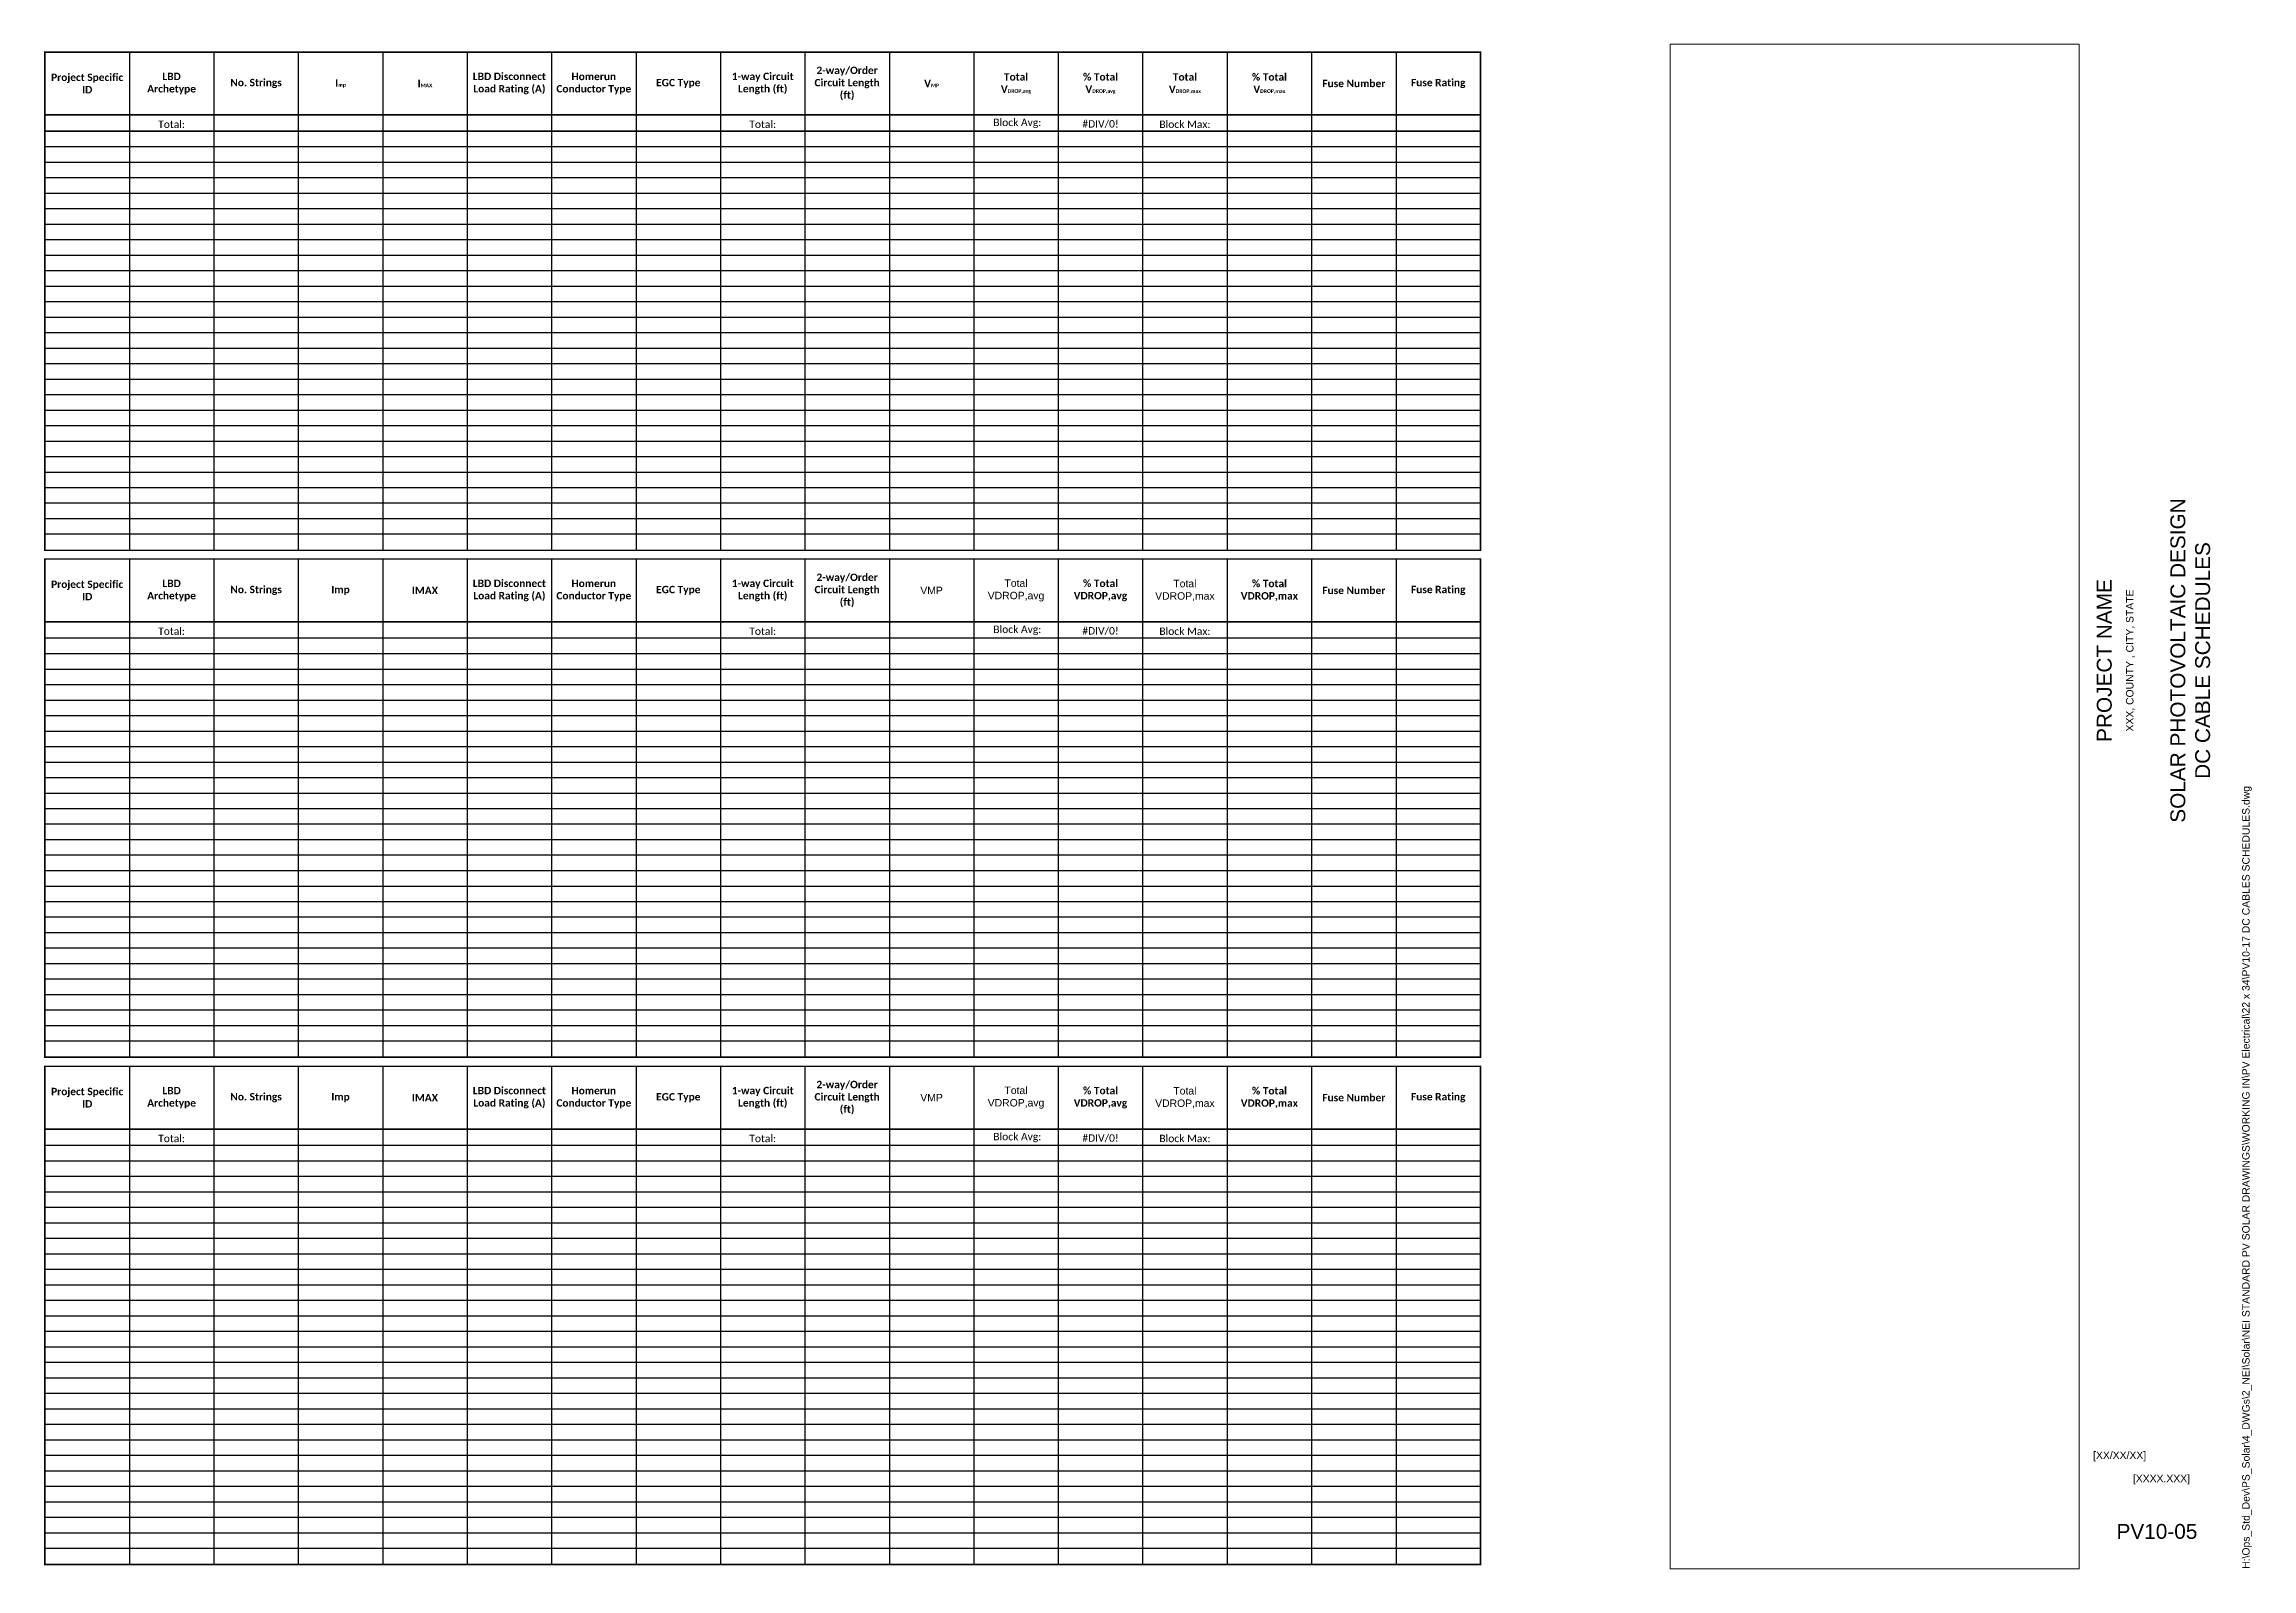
# Paper-space layout 'PV10-05 DC CABLES SCHEDULES' of a CAD drawing. Header units: feet. Extents: x 3.6 to 33.3, y 0 to 20.5.
import ezdxf
from ezdxf.enums import TextEntityAlignment as Align

# ---------------------------------------------------------------- set-up
doc = ezdxf.new("R2010")
doc.units = ezdxf.units.FT
doc.header["$MEASUREMENT"] = 0
doc.layers.add('G-ANNO-TTBL', color=1, linetype='Continuous')
doc.layers.add('PV-AUTOTABLES', color=7, linetype='Continuous')
doc.layers.add('G-NPLT', color=67, linetype='Continuous', plot=False)
doc.layers.add('VP', color=31, linetype='Continuous', plot=False)
doc.styles.add('NEI-A', font='arial.ttf')

# ---------------------------------------------------------------- blocks, each defined once
blk = doc.blocks.new('*A52')
at = {"layer": 'G-ANNO-TTBL', "color": 7, "linetype": 'Continuous', "ltscale": 0.083333, "const_width": 0.0208}
blk.add_lwpolyline([(19.302, 0), (0, 0), (0, -6.698), (19.302, -6.698)], close=True, dxfattribs=at)
at = {"layer": 'G-ANNO-TTBL', "color": 7, "linetype": 'Continuous', "ltscale": 0.083333}
for points in [[(1.135, 0), (1.135, -6.698)], [(2.271, 0), (2.271, -6.698)], [(3.406, 0), (3.406, -6.698)], [(4.542, 0), (4.542, -6.698)], [(5.677, 0), (5.677, -6.698)], [(6.812, 0), (6.812, -6.698)], [(7.948, 0), (7.948, -6.698)], [(9.083, 0), (9.083, -6.698)], [(10.219, 0), (10.219, -6.698)], [(11.354, 0), (11.354, -6.698)], [(12.49, 0), (12.49, -6.698)], [(13.625, 0), (13.625, -6.698)], [(14.76, 0), (14.76, -6.698)], [(15.896, 0), (15.896, -6.698)], [(17.031, 0), (17.031, -6.698)], [(18.167, 0), (18.167, -6.698)], [(0, -1.271), (19.302, -1.271)], [(0, -1.479), (19.302, -1.479)], [(0, -1.688), (19.302, -1.688)], [(0, -1.896), (19.302, -1.896)], [(0, -2.104), (19.302, -2.104)], [(0, -2.312), (19.302, -2.312)], [(0, -2.521), (19.302, -2.521)], [(0, -2.729), (19.302, -2.729)], [(0, -2.938), (19.302, -2.938)], [(0, -3.146), (19.302, -3.146)], [(0, -3.354), (19.302, -3.354)], [(0, -3.562), (19.302, -3.562)], [(0, -3.771), (19.302, -3.771)], [(0, -3.979), (19.302, -3.979)], [(0, -4.188), (19.302, -4.188)], [(0, -4.396), (19.302, -4.396)], [(0, -4.604), (19.302, -4.604)], [(0, -4.812), (19.302, -4.812)], [(0, -5.021), (19.302, -5.021)], [(0, -5.229), (19.302, -5.229)], [(0, -5.438), (19.302, -5.438)], [(0, -5.646), (19.302, -5.646)], [(0, -5.854), (19.302, -5.854)], [(0, -6.062), (19.302, -6.062)], [(0, -6.271), (19.302, -6.271)], [(0, -6.479), (19.302, -6.479)]]:
    blk.add_lwpolyline(points, dxfattribs=at)
at = {"layer": 'G-ANNO-TTBL', "color": 7, "linetype": 'Continuous', "ltscale": 0.083333, "const_width": 0.0208}
for points in [[(0, -0.844), (19.302, -0.844)], [(0, -1.062), (19.302, -1.062)]]:
    blk.add_lwpolyline(points, dxfattribs=at)
at = {"layer": 'G-ANNO-TTBL', "color": 7, "char_height": 0.09931, "width": 1.05208, "attachment_point": 5, "style": 'NEI-A'}
for s, insert in [('\\fCalibri|b1|i0|c0|p34;Project Specific ID', (0.568, -0.422)), ('\\fCalibri|b1|i0|c0|p34;LBD^JArchetype', (1.703, -0.422)), ('\\fCalibri|b1|i0|c0|p34;LBD Disconnect^JLoad Rating (A)', (6.245, -0.422)), ('\\fCalibri|b1|i0|c0|p34;Homerun Conductor Type', (7.38, -0.422)), ('\\fCalibri|b1|i0|c0|p34;1-way Circuit Length (ft)', (9.651, -0.422)), ('\\fCalibri|b1|i0|c0|p34;2-way/Order Circuit Length (ft)', (10.786, -0.422)), ('\\fCalibri|b1|i0|c0|p34;Total^JV{\\A0;\\H0.5x;DROP,avg}', (13.057, -0.422)), ('\\fCalibri|b1|i0|c0|p34;% Total^JV{\\A0;\\H0.5x;DROP,avg}', (14.193, -0.422)), ('\\fCalibri|b1|i0|c0|p34;Total^JV{\\A0;\\H0.5x;DROP,max}', (15.328, -0.422)), ('\\fCalibri|b1|i0|c0|p34;% Total^JV{\\A0;\\H0.5x;DROP,max}', (16.464, -0.422)), ('\\fCalibri|b1|i0|c0|p34;No. Strings', (2.839, -0.422)), ('\\fCalibri|b1|i0|c0|p34;I{\\A0;\\H0.5x;mp}', (3.974, -0.422)), ('\\fCalibri|b1|i0|c0|p34;I{\\A0;\\H0.5x;MAX}', (5.109, -0.422)), ('\\fCalibri|b1|i0|c0|p34;EGC Type', (8.516, -0.422)), ('\\fCalibri|b1|i0|c0|p34;V{\\A0;\\H0.5x;MP}', (11.922, -0.422)), ('\\fCalibri|b1|i0|c0|p34;Fuse Number', (17.599, -0.422)), ('\\fCalibri|b1|i0|c0|p34;Fuse Rating', (18.734, -0.422))]:
    blk.add_mtext(s, dxfattribs=dict(at, insert=insert))
at = {"layer": 'G-ANNO-TTBL', "color": 7, "char_height": 0.09931, "style": 'NEI-A'}
for s, insert, attachment_point in [('\\fCalibri|b0|i0|c0|p34; Block Avg:', (13.057, -1.021), 8), ('\\fCalibri|b0|i0|c0|p34; ', (0.568, -1.021), 8), ('\\fCalibri|b0|i0|c0|p34;Total:', (1.703, -1.021), 8), ('\\fCalibri|b0|i0|c0|p34; ', (2.839, -1.021), 8), ('\\fCalibri|b0|i0|c0|p34; ', (3.974, -1.021), 8), ('\\fCalibri|b0|i0|c0|p34; ', (5.109, -1.021), 8), ('\\fCalibri|b0|i0|c0|p34; ', (6.245, -1.021), 8), ('\\fCalibri|b0|i0|c0|p34; ', (7.38, -1.021), 8), ('\\fCalibri|b0|i0|c0|p34; ', (8.516, -1.021), 8), ('\\fCalibri|b0|i0|c0|p34;Total:', (9.651, -1.021), 8), ('\\fCalibri|b0|i0|c0|p34; ', (10.786, -1.021), 8), ('\\fCalibri|b0|i0|c0|p34; ', (11.922, -1.021), 8), ('\\fCalibri|b0|i0|c0|p34;#DIV/0!', (14.193, -1.021), 8), ('\\fCalibri|b0|i0|c0|p34;Block Max:', (15.328, -1.021), 8), ('\\fCalibri|b0|i0|c0|p34; ', (16.464, -1.021), 8), ('\\fCalibri|b0|i0|c0|p34; ', (17.599, -1.021), 8), ('\\fCalibri|b0|i0|c0|p34; ', (18.734, -1.021), 8), ('\\fCalibri|b0|i0|c0|p34; ', (0.568, -1.229), 8), ('\\fCalibri|b0|i0|c0|p34; ', (0.568, -1.438), 8), ('\\fCalibri|b0|i0|c0|p34; ', (0.568, -1.646), 8), ('\\fCalibri|b0|i0|c0|p34; ', (0.568, -1.854), 8), ('\\fCalibri|b0|i0|c0|p34; ', (0.568, -2.062), 8), ('\\fCalibri|b0|i0|c0|p34; ', (0.568, -2.271), 8), ('\\fCalibri|b0|i0|c0|p34; ', (0.568, -2.479), 8), ('\\fCalibri|b0|i0|c0|p34; ', (0.568, -2.688), 8), ('\\fCalibri|b0|i0|c0|p34; ', (0.568, -2.896), 8), ('\\fCalibri|b0|i0|c0|p34; ', (0.568, -3.104), 8), ('\\fCalibri|b0|i0|c0|p34; ', (0.568, -3.312), 8), ('\\fCalibri|b0|i0|c0|p34; ', (0.568, -3.521), 8), ('\\fCalibri|b0|i0|c0|p34; ', (0.568, -3.729), 8), ('\\fCalibri|b0|i0|c0|p34; ', (0.568, -3.938), 8), ('\\fCalibri|b0|i0|c0|p34; ', (0.568, -4.146), 8), ('\\fCalibri|b0|i0|c0|p34; ', (0.568, -4.354), 8), ('\\fCalibri|b0|i0|c0|p34; ', (0.568, -4.562), 8), ('\\fCalibri|b0|i0|c0|p34; ', (0.568, -4.771), 8), ('\\fCalibri|b0|i0|c0|p34; ', (0.568, -4.979), 8), ('\\fCalibri|b0|i0|c0|p34; ', (0.568, -5.187), 8), ('\\fCalibri|b0|i0|c0|p34; ', (0.568, -5.396), 8), ('\\fCalibri|b0|i0|c0|p34; ', (0.568, -5.604), 8), ('\\fCalibri|b0|i0|c0|p34; ', (0.568, -5.812), 8), ('\\fCalibri|b0|i0|c0|p34; ', (0.042, -6.229), 7), ('\\fCalibri|b0|i0|c0|p34; ', (0.568, -6.021), 8), ('\\fCalibri|b0|i0|c0|p34; ', (0.042, -6.437), 7), ('\\fCalibri|b0|i0|c0|p34; ', (0.042, -6.656), 7)]:
    blk.add_mtext(s, dxfattribs=dict(at, insert=insert, attachment_point=attachment_point))
blk = doc.blocks.new('*A51')
at = {"layer": 'G-ANNO-TTBL', "color": 7, "linetype": 'Continuous', "ltscale": 0.083333, "const_width": 0.0208}
blk.add_lwpolyline([(19.302, 0), (0, 0), (0, -6.698), (19.302, -6.698)], close=True, dxfattribs=at)
at = {"layer": 'G-ANNO-TTBL', "color": 7, "linetype": 'Continuous', "ltscale": 0.083333}
for points in [[(1.135, 0), (1.135, -6.698)], [(2.271, 0), (2.271, -6.698)], [(3.406, 0), (3.406, -6.698)], [(4.542, 0), (4.542, -6.698)], [(5.677, 0), (5.677, -6.698)], [(6.812, 0), (6.812, -6.698)], [(7.948, 0), (7.948, -6.698)], [(9.083, 0), (9.083, -6.698)], [(10.219, 0), (10.219, -6.698)], [(11.354, 0), (11.354, -6.698)], [(12.49, 0), (12.49, -6.698)], [(13.625, 0), (13.625, -6.698)], [(14.76, 0), (14.76, -6.698)], [(15.896, 0), (15.896, -6.698)], [(17.031, 0), (17.031, -6.698)], [(18.167, 0), (18.167, -6.698)], [(0, -1.271), (19.302, -1.271)], [(0, -1.479), (19.302, -1.479)], [(0, -1.688), (19.302, -1.688)], [(0, -1.896), (19.302, -1.896)], [(0, -2.104), (19.302, -2.104)], [(0, -2.312), (19.302, -2.312)], [(0, -2.521), (19.302, -2.521)], [(0, -2.729), (19.302, -2.729)], [(0, -2.938), (19.302, -2.938)], [(0, -3.146), (19.302, -3.146)], [(0, -3.354), (19.302, -3.354)], [(0, -3.562), (19.302, -3.562)], [(0, -3.771), (19.302, -3.771)], [(0, -3.979), (19.302, -3.979)], [(0, -4.188), (19.302, -4.188)], [(0, -4.396), (19.302, -4.396)], [(0, -4.604), (19.302, -4.604)], [(0, -4.812), (19.302, -4.812)], [(0, -5.021), (19.302, -5.021)], [(0, -5.229), (19.302, -5.229)], [(0, -5.438), (19.302, -5.438)], [(0, -5.646), (19.302, -5.646)], [(0, -5.854), (19.302, -5.854)], [(0, -6.062), (19.302, -6.062)], [(0, -6.271), (19.302, -6.271)], [(0, -6.479), (19.302, -6.479)]]:
    blk.add_lwpolyline(points, dxfattribs=at)
at = {"layer": 'G-ANNO-TTBL', "color": 7, "linetype": 'Continuous', "ltscale": 0.083333, "const_width": 0.0208}
for points in [[(0, -0.844), (19.302, -0.844)], [(0, -1.062), (19.302, -1.062)]]:
    blk.add_lwpolyline(points, dxfattribs=at)
at = {"layer": 'G-ANNO-TTBL', "color": 7, "width": 1.05208, "attachment_point": 5, "style": 'NEI-A'}
for s, insert, char_height in [('\\fCalibri|b1|i0|c0|p34;Project Specific ID', (0.568, -0.422), 0.09931), ('\\fCalibri|b1|i0|c0|p34;LBD^JArchetype', (1.703, -0.422), 0.09931), ('\\fCalibri|b1|i0|c0|p34;LBD Disconnect^JLoad Rating (A)', (6.245, -0.422), 0.09931), ('\\fCalibri|b1|i0|c0|p34;Homerun Conductor Type', (7.38, -0.422), 0.09931), ('\\fCalibri|b1|i0|c0|p34;1-way Circuit Length (ft)', (9.651, -0.422), 0.09931), ('\\fCalibri|b1|i0|c0|p34;2-way/Order Circuit Length (ft)', (10.786, -0.422), 0.09931), ('\\f|b1|i0|c0|p34;Total^JVDROP,avg', (13.057, -0.422), 0.1), ('\\fCalibri|b1|i0|c0|p34;% Total^JVDROP,avg', (14.193, -0.422), 0.09931), ('\\f|b1|i0|c0|p34;Total^JVDROP,max', (15.328, -0.422), 0.1), ('\\fCalibri|b1|i0|c0|p34;% Total^JVDROP,max', (16.464, -0.422), 0.09931), ('\\fCalibri|b1|i0|c0|p34;No. Strings', (2.839, -0.422), 0.09931), ('\\fCalibri|b1|i0|c0|p34;Imp', (3.974, -0.422), 0.09931), ('\\fCalibri|b1|i0|c0|p34;IMAX', (5.109, -0.422), 0.09931), ('\\fCalibri|b1|i0|c0|p34;EGC Type', (8.516, -0.422), 0.09931), ('\\f|b1|i0|c0|p34;VMP', (11.922, -0.422), 0.1), ('\\fCalibri|b1|i0|c0|p34;Fuse Number', (17.599, -0.422), 0.09931), ('\\fCalibri|b1|i0|c0|p34;Fuse Rating', (18.734, -0.422), 0.09931)]:
    blk.add_mtext(s, dxfattribs=dict(at, insert=insert, char_height=char_height))
at = {"layer": 'G-ANNO-TTBL', "color": 7, "char_height": 0.09931, "style": 'NEI-A'}
for s, insert, attachment_point in [('\\fCalibri|b0|i0|c0|p34; Block Avg:', (13.057, -1.021), 8), ('\\fCalibri|b0|i0|c0|p34; ', (0.568, -1.021), 8), ('\\fCalibri|b0|i0|c0|p34;Total:', (1.703, -1.021), 8), ('\\fCalibri|b0|i0|c0|p34; ', (2.839, -1.021), 8), ('\\fCalibri|b0|i0|c0|p34; ', (3.974, -1.021), 8), ('\\fCalibri|b0|i0|c0|p34; ', (5.109, -1.021), 8), ('\\fCalibri|b0|i0|c0|p34; ', (6.245, -1.021), 8), ('\\fCalibri|b0|i0|c0|p34; ', (7.38, -1.021), 8), ('\\fCalibri|b0|i0|c0|p34; ', (8.516, -1.021), 8), ('\\fCalibri|b0|i0|c0|p34;Total:', (9.651, -1.021), 8), ('\\fCalibri|b0|i0|c0|p34; ', (10.786, -1.021), 8), ('\\fCalibri|b0|i0|c0|p34; ', (11.922, -1.021), 8), ('\\fCalibri|b0|i0|c0|p34;#DIV/0!', (14.193, -1.021), 8), ('\\fCalibri|b0|i0|c0|p34;Block Max:', (15.328, -1.021), 8), ('\\fCalibri|b0|i0|c0|p34; ', (16.464, -1.021), 8), ('\\fCalibri|b0|i0|c0|p34; ', (17.599, -1.021), 8), ('\\fCalibri|b0|i0|c0|p34; ', (18.734, -1.021), 8), ('\\fCalibri|b0|i0|c0|p34; ', (0.568, -1.229), 8), ('\\fCalibri|b0|i0|c0|p34; ', (0.568, -1.438), 8), ('\\fCalibri|b0|i0|c0|p34; ', (0.568, -1.646), 8), ('\\fCalibri|b0|i0|c0|p34; ', (0.568, -1.854), 8), ('\\fCalibri|b0|i0|c0|p34; ', (0.568, -2.062), 8), ('\\fCalibri|b0|i0|c0|p34; ', (0.568, -2.271), 8), ('\\fCalibri|b0|i0|c0|p34; ', (0.568, -2.479), 8), ('\\fCalibri|b0|i0|c0|p34; ', (0.568, -2.688), 8), ('\\fCalibri|b0|i0|c0|p34; ', (0.568, -2.896), 8), ('\\fCalibri|b0|i0|c0|p34; ', (0.568, -3.104), 8), ('\\fCalibri|b0|i0|c0|p34; ', (0.568, -3.312), 8), ('\\fCalibri|b0|i0|c0|p34; ', (0.568, -3.521), 8), ('\\fCalibri|b0|i0|c0|p34; ', (0.568, -3.729), 8), ('\\fCalibri|b0|i0|c0|p34; ', (0.568, -3.938), 8), ('\\fCalibri|b0|i0|c0|p34; ', (0.568, -4.146), 8), ('\\fCalibri|b0|i0|c0|p34; ', (0.568, -4.354), 8), ('\\fCalibri|b0|i0|c0|p34; ', (0.568, -4.562), 8), ('\\fCalibri|b0|i0|c0|p34; ', (0.568, -4.771), 8), ('\\fCalibri|b0|i0|c0|p34; ', (0.568, -4.979), 8), ('\\fCalibri|b0|i0|c0|p34; ', (0.568, -5.187), 8), ('\\fCalibri|b0|i0|c0|p34; ', (0.568, -5.396), 8), ('\\fCalibri|b0|i0|c0|p34; ', (0.568, -5.604), 8), ('\\fCalibri|b0|i0|c0|p34; ', (0.568, -5.812), 8), ('\\fCalibri|b0|i0|c0|p34; ', (0.042, -6.229), 7), ('\\fCalibri|b0|i0|c0|p34; ', (0.568, -6.021), 8), ('\\fCalibri|b0|i0|c0|p34; ', (0.042, -6.437), 7), ('\\fCalibri|b0|i0|c0|p34; ', (0.042, -6.656), 7)]:
    blk.add_mtext(s, dxfattribs=dict(at, insert=insert, attachment_point=attachment_point))
blk = doc.blocks.new('*A50')
at = {"layer": 'G-ANNO-TTBL', "color": 7, "linetype": 'Continuous', "ltscale": 0.083333, "const_width": 0.0208}
blk.add_lwpolyline([(19.302, 0), (0, 0), (0, -6.698), (19.302, -6.698)], close=True, dxfattribs=at)
at = {"layer": 'G-ANNO-TTBL', "color": 7, "linetype": 'Continuous', "ltscale": 0.083333}
for points in [[(1.135, 0), (1.135, -6.698)], [(2.271, 0), (2.271, -6.698)], [(3.406, 0), (3.406, -6.698)], [(4.542, 0), (4.542, -6.698)], [(5.677, 0), (5.677, -6.698)], [(6.812, 0), (6.812, -6.698)], [(7.948, 0), (7.948, -6.698)], [(9.083, 0), (9.083, -6.698)], [(10.219, 0), (10.219, -6.698)], [(11.354, 0), (11.354, -6.698)], [(12.49, 0), (12.49, -6.698)], [(13.625, 0), (13.625, -6.698)], [(14.76, 0), (14.76, -6.698)], [(15.896, 0), (15.896, -6.698)], [(17.031, 0), (17.031, -6.698)], [(18.167, 0), (18.167, -6.698)], [(0, -1.271), (19.302, -1.271)], [(0, -1.479), (19.302, -1.479)], [(0, -1.688), (19.302, -1.688)], [(0, -1.896), (19.302, -1.896)], [(0, -2.104), (19.302, -2.104)], [(0, -2.312), (19.302, -2.312)], [(0, -2.521), (19.302, -2.521)], [(0, -2.729), (19.302, -2.729)], [(0, -2.938), (19.302, -2.938)], [(0, -3.146), (19.302, -3.146)], [(0, -3.354), (19.302, -3.354)], [(0, -3.562), (19.302, -3.562)], [(0, -3.771), (19.302, -3.771)], [(0, -3.979), (19.302, -3.979)], [(0, -4.188), (19.302, -4.188)], [(0, -4.396), (19.302, -4.396)], [(0, -4.604), (19.302, -4.604)], [(0, -4.812), (19.302, -4.812)], [(0, -5.021), (19.302, -5.021)], [(0, -5.229), (19.302, -5.229)], [(0, -5.438), (19.302, -5.438)], [(0, -5.646), (19.302, -5.646)], [(0, -5.854), (19.302, -5.854)], [(0, -6.062), (19.302, -6.062)], [(0, -6.271), (19.302, -6.271)], [(0, -6.479), (19.302, -6.479)]]:
    blk.add_lwpolyline(points, dxfattribs=at)
at = {"layer": 'G-ANNO-TTBL', "color": 7, "linetype": 'Continuous', "ltscale": 0.083333, "const_width": 0.0208}
for points in [[(0, -0.844), (19.302, -0.844)], [(0, -1.062), (19.302, -1.062)]]:
    blk.add_lwpolyline(points, dxfattribs=at)
at = {"layer": 'G-ANNO-TTBL', "color": 7, "width": 1.05208, "attachment_point": 5, "style": 'NEI-A'}
for s, insert, char_height in [('\\fCalibri|b1|i0|c0|p34;Project Specific ID', (0.568, -0.422), 0.09931), ('\\fCalibri|b1|i0|c0|p34;LBD^JArchetype', (1.703, -0.422), 0.09931), ('\\fCalibri|b1|i0|c0|p34;LBD Disconnect^JLoad Rating (A)', (6.245, -0.422), 0.09931), ('\\fCalibri|b1|i0|c0|p34;Homerun Conductor Type', (7.38, -0.422), 0.09931), ('\\fCalibri|b1|i0|c0|p34;1-way Circuit Length (ft)', (9.651, -0.422), 0.09931), ('\\fCalibri|b1|i0|c0|p34;2-way/Order Circuit Length (ft)', (10.786, -0.422), 0.09931), ('\\f|b1|i0|c0|p34;Total^JVDROP,avg', (13.057, -0.422), 0.1), ('\\fCalibri|b1|i0|c0|p34;% Total^JVDROP,avg', (14.193, -0.422), 0.09931), ('\\f|b1|i0|c0|p34;Total^JVDROP,max', (15.328, -0.422), 0.1), ('\\fCalibri|b1|i0|c0|p34;% Total^JVDROP,max', (16.464, -0.422), 0.09931), ('\\fCalibri|b1|i0|c0|p34;No. Strings', (2.839, -0.422), 0.09931), ('\\fCalibri|b1|i0|c0|p34;Imp', (3.974, -0.422), 0.09931), ('\\fCalibri|b1|i0|c0|p34;IMAX', (5.109, -0.422), 0.09931), ('\\fCalibri|b1|i0|c0|p34;EGC Type', (8.516, -0.422), 0.09931), ('\\f|b1|i0|c0|p34;VMP', (11.922, -0.422), 0.1), ('\\fCalibri|b1|i0|c0|p34;Fuse Number', (17.599, -0.422), 0.09931), ('\\fCalibri|b1|i0|c0|p34;Fuse Rating', (18.734, -0.422), 0.09931)]:
    blk.add_mtext(s, dxfattribs=dict(at, insert=insert, char_height=char_height))
at = {"layer": 'G-ANNO-TTBL', "color": 7, "char_height": 0.09931, "style": 'NEI-A'}
for s, insert, attachment_point in [('\\fCalibri|b0|i0|c0|p34; Block Avg:', (13.057, -1.021), 8), ('\\fCalibri|b0|i0|c0|p34; ', (0.568, -1.021), 8), ('\\fCalibri|b0|i0|c0|p34;Total:', (1.703, -1.021), 8), ('\\fCalibri|b0|i0|c0|p34; ', (2.839, -1.021), 8), ('\\fCalibri|b0|i0|c0|p34; ', (3.974, -1.021), 8), ('\\fCalibri|b0|i0|c0|p34; ', (5.109, -1.021), 8), ('\\fCalibri|b0|i0|c0|p34; ', (6.245, -1.021), 8), ('\\fCalibri|b0|i0|c0|p34; ', (7.38, -1.021), 8), ('\\fCalibri|b0|i0|c0|p34; ', (8.516, -1.021), 8), ('\\fCalibri|b0|i0|c0|p34;Total:', (9.651, -1.021), 8), ('\\fCalibri|b0|i0|c0|p34; ', (10.786, -1.021), 8), ('\\fCalibri|b0|i0|c0|p34; ', (11.922, -1.021), 8), ('\\fCalibri|b0|i0|c0|p34;#DIV/0!', (14.193, -1.021), 8), ('\\fCalibri|b0|i0|c0|p34;Block Max:', (15.328, -1.021), 8), ('\\fCalibri|b0|i0|c0|p34; ', (16.464, -1.021), 8), ('\\fCalibri|b0|i0|c0|p34; ', (17.599, -1.021), 8), ('\\fCalibri|b0|i0|c0|p34; ', (18.734, -1.021), 8), ('\\fCalibri|b0|i0|c0|p34; ', (0.568, -1.229), 8), ('\\fCalibri|b0|i0|c0|p34; ', (0.568, -1.438), 8), ('\\fCalibri|b0|i0|c0|p34; ', (0.568, -1.646), 8), ('\\fCalibri|b0|i0|c0|p34; ', (0.568, -1.854), 8), ('\\fCalibri|b0|i0|c0|p34; ', (0.568, -2.062), 8), ('\\fCalibri|b0|i0|c0|p34; ', (0.568, -2.271), 8), ('\\fCalibri|b0|i0|c0|p34; ', (0.568, -2.479), 8), ('\\fCalibri|b0|i0|c0|p34; ', (0.568, -2.688), 8), ('\\fCalibri|b0|i0|c0|p34; ', (0.568, -2.896), 8), ('\\fCalibri|b0|i0|c0|p34; ', (0.568, -3.104), 8), ('\\fCalibri|b0|i0|c0|p34; ', (0.568, -3.312), 8), ('\\fCalibri|b0|i0|c0|p34; ', (0.568, -3.521), 8), ('\\fCalibri|b0|i0|c0|p34; ', (0.568, -3.729), 8), ('\\fCalibri|b0|i0|c0|p34; ', (0.568, -3.938), 8), ('\\fCalibri|b0|i0|c0|p34; ', (0.568, -4.146), 8), ('\\fCalibri|b0|i0|c0|p34; ', (0.568, -4.354), 8), ('\\fCalibri|b0|i0|c0|p34; ', (0.568, -4.562), 8), ('\\fCalibri|b0|i0|c0|p34; ', (0.568, -4.771), 8), ('\\fCalibri|b0|i0|c0|p34; ', (0.568, -4.979), 8), ('\\fCalibri|b0|i0|c0|p34; ', (0.568, -5.187), 8), ('\\fCalibri|b0|i0|c0|p34; ', (0.568, -5.396), 8), ('\\fCalibri|b0|i0|c0|p34; ', (0.568, -5.604), 8), ('\\fCalibri|b0|i0|c0|p34; ', (0.568, -5.812), 8), ('\\fCalibri|b0|i0|c0|p34; ', (0.042, -6.229), 7), ('\\fCalibri|b0|i0|c0|p34; ', (0.568, -6.021), 8), ('\\fCalibri|b0|i0|c0|p34; ', (0.042, -6.437), 7), ('\\fCalibri|b0|i0|c0|p34; ', (0.042, -6.656), 7)]:
    blk.add_mtext(s, dxfattribs=dict(at, insert=insert, attachment_point=attachment_point))

psp = doc.layouts.new('PV10-05 DC CABLES SCHEDULES')

# ---------------------------------------------------------------- block references
at = {"layer": 'PV-AUTOTABLES'}
for name, p in [('*A52', (3.652, 20.398)), ('*A51', (3.652, 13.582)), ('*A50', (3.652, 6.762))]:
    psp.add_blockref(name, p, dxfattribs=at)

# ---------------------------------------------------------------- texts
at = {"layer": 'G-ANNO-TTBL', "style": 'NEI-A'}
psp.add_text('XXX, COUNTY , CITY, STATE', height=0.1, rotation=90, dxfattribs=at).set_placement((31.693, 12.218), align=Align.MIDDLE)
at = {"layer": 'G-ANNO-TTBL', "char_height": 0.2, "attachment_point": 5, "rotation": 90, "style": 'NEI-A'}
for s, heights, insert in [('SOLAR PHOTOVOLTAIC DESIGN\\PDC CABLE SCHEDULES', [0.544], (32.499, 12.218)), ('PROJECT NAME', [0], (31.343, 12.218))]:
    psp.add_mtext_dynamic_manual_height_columns(s, width=7.8846, gutter_width=0.5, heights=heights, dxfattribs=dict(at, insert=insert))
at = {"layer": 'G-ANNO-TTBL', "style": 'NEI-A'}
for s, width, insert, char_height, attachment_point in [('[XX/XX/XX]', 0.85482, (31.191, 1.517), 0.1, 4), ('[XXXX.XXX]', 0.85482, (32.111, 1.205), 0.1, 5), ('PV10-05', 1.7218, (32.05, 0.507), 0.2, 5)]:
    psp.add_mtext_dynamic_manual_height_columns(s, width=width, gutter_width=0.5, heights=[0], dxfattribs=dict(at, insert=insert, char_height=char_height, attachment_point=attachment_point))
at = {"layer": 'G-NPLT', "insert": (33.196, 0.005), "char_height": 0.1, "width": 13.97168, "attachment_point": 1, "rotation": 90, "style": 'NEI-A'}
psp.add_mtext('H:\\\\Ops_Std_Dev\\\\PS_Solar\\\\4_DWGs\\\\2_NEI\\\\Solar\\\\NEI STANDARD PV SOLAR DRAWINGS\\\\WORKING IN\\\\PV Electrical\\\\22 x 34\\\\PV10-17 DC CABLES SCHEDULES.dwg', dxfattribs=at)

# ---------------------------------------------------------------- viewports
at = {"layer": 'VP'}
psp.add_viewport(center=(28.255, 10.255), size=(5.5, 20.5), view_center_point=(35.375, 6.424), view_height=20.5, dxfattribs=at)

doc.saveas('drawing.dxf')
